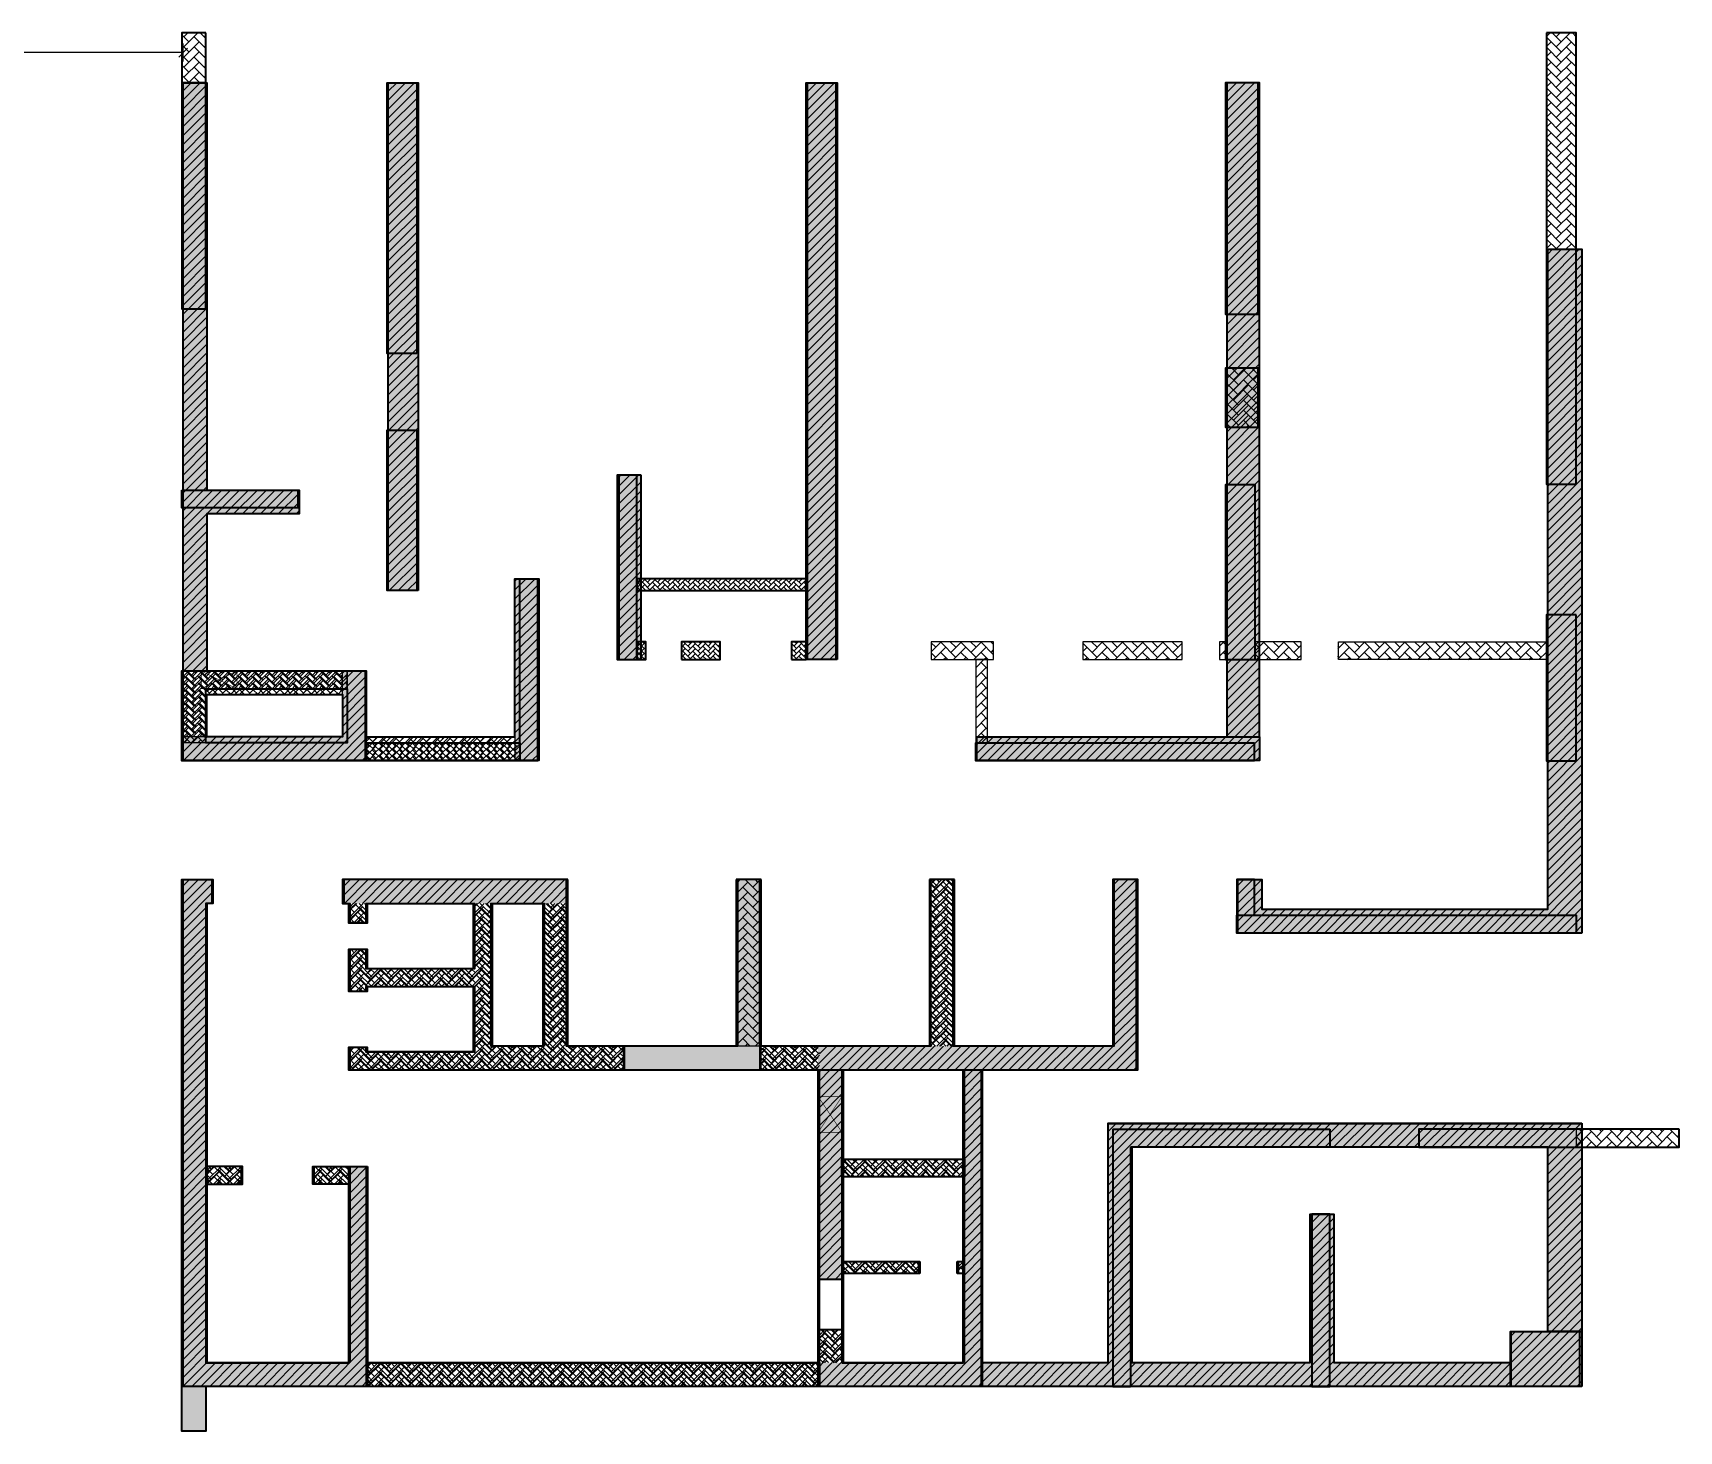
# Model space of a CAD drawing. Header units: millimetres. Extents: x 8 to 196387, y 9 to 58792.
# Drawn here: x 168701 to 196387, y 8337 to 31852 of the extents above; entities that cross this region are included whole.
import ezdxf

# ---------------------------------------------------------------- set-up
doc = ezdxf.new("R2010")
doc.units = ezdxf.units.MM
doc.layers.add('changes', color=7, linetype='Continuous')
doc.layers.add('S-CUTOUT', color=1, linetype='Continuous')
for name, color, linetype, lineweight in [('S-BEAM', 7, 'Continuous', 18), ('S-COL HATCH', 9, 'Continuous', 0), ('S-COLS', 5, 'Continuous', 35)]:
    doc.layers.add(name, color=color, linetype=linetype, lineweight=lineweight)
doc.styles.add('SOBHA', font='swisscl.ttf')
doc.dimstyles.new('S-100', dxfattribs={"dimscale": 100, "dimtxt": 2.5, "dimasz": 1.5, "dimexe": 1.5, "dimexo": 1.5, "dimgap": 0.1, "dimtad": 0, "dimdec": 0, "dimrnd": 0.0005, "dimzin": 0, "dimdsep": 46, "dimtxsty": 'SOBHA', "dimblk": 'OBLIQUE', "dimcen": 0.09, "dimclrd": 8, "dimclre": 8, "dimclrt": 6, "dimadec": 0, "dimazin": 0, "dimtfac": 1, "dimtdec": 0, "dimtofl": 0, "dimtmove": 0, "dimatfit": 3, "dimfxl": 1.5, "dimfxlon": 1, "dimtolj": 1, "dimtzin": 0, "dimlwd": -1, "dimlwe": -1, "dimarcsym": 0})
pattern_1 = [(45, (-31699446.87, 20890861.25), (-75.1300955, 75.1300955), [])]
pattern_2 = [(45, (-31794446.86, 20734809.75), (0, 169.7056275), [360, -120]), (135, (-31794362, 20734894.6), (1e-14, 169.7056275), [360, -120])]
pattern_3 = [(45, (-31802317.5, 20729084.55), (0, 169.7056275), [360, -120]), (135, (-31802232.65, 20729169.4), (1e-14, 169.7056275), [360, -120])]
pattern_4 = [(45, (-31802317.5, 20729084.55), (0, 113.13708499), [240, -80]), (135, (-31802260.93, 20729141.12), (9e-15, 113.13708499), [240, -80])]
pattern_5 = [(45, (-31652943.36, 20743897.65), (0, 169.7056275), [360, -120]), (135, (-31652858.51, 20743982.5), (1e-14, 169.7056275), [360, -120])]

# ---------------------------------------------------------------- blocks, each defined once
blk = doc.blocks.new('A$Cd226b1b4')
at = {"layer": 'S-COL HATCH', "transparency": 33554687}
h = blk.add_hatch(dxfattribs=at)
h.set_pattern_fill('ANSI31', color=256, scale=850)
h.set_pattern_definition(pattern_1)
h.paths.add_polyline_path([(29725, 12035), (30125, 12035), (30125, 14675), (31675, 14675), (31675, 15075), (30125, 15075), (30125, 21925), (29725, 21925)])
h = blk.add_hatch(dxfattribs=at)
h.set_pattern_fill('ANSI31', color=256, scale=850)
h.set_pattern_definition(pattern_1)
h.paths.add_polyline_path([(33675, 13385), (33175, 13385), (33175, 21925), (33675, 21925)])
h = blk.add_hatch(dxfattribs=at)
h.set_pattern_fill('ANSI31', color=256, scale=850)
h.set_pattern_definition(pattern_1)
h.paths.add_polyline_path([(40725, 12225), (40225, 12225), (40225, 21925), (40725, 21925)])
h = blk.add_hatch(dxfattribs=at)
h.set_pattern_fill('ANSI31', color=256, scale=850)
h.set_pattern_definition(pattern_1)
h.paths.add_polyline_path([(43075, 10925), (43075, 10525), (47825, 10525), (47825, 10925)])
h.paths.add_polyline_path([(47825, 21925), (47275, 21925), (47275, 10925), (47825, 10925)])
h = blk.add_hatch(dxfattribs=at)
h.set_pattern_fill('ANSI31', color=256, scale=850)
h.set_pattern_definition(pattern_1)
h.paths.add_polyline_path([(53250, 7625), (53250, 19125), (52675, 19125), (52675, 8025), (47865, 8025), (47865, 8525), (47465, 8525), (47465, 7625)])
h = blk.add_hatch(dxfattribs=at)
h.set_pattern_fill('ANSI31', color=256, scale=850)
h.set_pattern_definition(pattern_1)
h.paths.add_polyline_path([(37425, 15325), (37025, 15325), (37025, 12225), (37425, 12225)])
h = blk.add_hatch(dxfattribs=at)
h.set_pattern_fill('ANSI31', color=256, scale=850)
h.set_pattern_definition(pattern_1)
h.paths.add_polyline_path([(35305, 10925), (35305, 10525), (35705, 10525), (35705, 13585), (35305, 13585)])
h = blk.add_hatch(dxfattribs=at)
h.set_pattern_fill('ANSI31', color=256, scale=850)
h.set_pattern_definition(pattern_1)
h.paths.add_polyline_path([(32805, 10525), (32805, 10925), (32805, 12035), (32405, 12035), (32405, 11635), (32405, 10925), (30125, 10925), (29725, 10925), (29725, 10525)])
h = blk.add_hatch(dxfattribs=at)
h.set_pattern_fill('ANSI31', color=256, scale=850)
h.set_pattern_definition([(45, (-31782264.16, 20890558.58), (-75.1300955, 75.1300955), [])])
h.paths.add_polyline_path([(30125, 11734), (32405, 11734), (32405, 11634), (30125, 11634)])
h = blk.add_hatch(dxfattribs=at)
h.set_pattern_fill('ANSI31', color=256, scale=850)
h.set_pattern_definition([(45, (-31779584.16, 20889749.29), (-75.1300955, 75.1300955), [])])
h.paths.add_polyline_path([(32805, 10925), (35305, 10925), (35305, 10824), (32805, 10824)])
h = blk.add_hatch(dxfattribs=at)
h.set_pattern_fill('ANSI31', color=256, scale=850)
h.set_pattern_definition(pattern_1)
h.paths.add_polyline_path([(32525, 3700), (32825, 3700), (32825, 400), (32825, 0), (30125, 0), (29725, 0), (29725, 400), (29725, 400), (29725, 8525), (30225, 8525), (30225, 8125), (30125, 8125), (30125, 400), (30125, 400), (32525, 400), (32525, 400)])
h = blk.add_hatch(dxfattribs=at)
h.set_pattern_fill('ANSI31', color=256, scale=850)
h.set_pattern_definition(pattern_1)
h.paths.add_polyline_path([(36195, 8525), (32425, 8525), (32425, 8125), (36195, 8125)])
at = {"layer": 'S-COL HATCH'}
h = blk.add_hatch(dxfattribs=at)
h.set_pattern_fill('AR-HBONE', color=256, scale=30)
h.set_pattern_definition(pattern_2)
h.paths.add_polyline_path([(39445, 8525), (39045, 8525), (39045, 5725), (39445, 5725)])
at = {"layer": 'S-COL HATCH', "transparency": 33554687}
h = blk.add_hatch(dxfattribs=at)
h.set_pattern_fill('ANSI31', color=256, scale=850)
h.set_pattern_definition(pattern_1)
h.paths.add_polyline_path([(40425, 5325), (40425, 5725), (45379, 5725), (45379, 8525), (45779, 8525), (45779, 5325)])
at = {"layer": 'S-COL HATCH'}
h = blk.add_hatch(dxfattribs=at)
h.set_pattern_fill('AR-HBONE', color=256, scale=30)
h.set_pattern_definition(pattern_2)
h.paths.add_polyline_path([(42695, 5725), (42295, 5725), (42295, 8525), (42695, 8525)])
h = blk.add_hatch(dxfattribs=at)
h.set_pattern_fill('AR-HBONE', color=256, scale=30)
h.set_pattern_definition(pattern_2)
h.paths.add_polyline_path([(34925, 8125), (34625, 8125), (34625, 7025), (32825, 7025), (32825, 7350), (32525, 7350), (32525, 6648), (32825, 6648), (32825, 6725), (34625, 6725), (34625, 5625), (32825, 5625), (32825, 5703), (32525, 5703), (32525, 5325), (37145, 5325), (37145, 5725), (34925, 5725)])
h = blk.add_hatch(dxfattribs=at)
h.set_pattern_fill('AR-HBONE', color=256, scale=30)
h.set_pattern_definition(pattern_2)
h.paths.add_polyline_path([(32825, 8125), (32525, 8125), (32525, 7800), (32825, 7800)])
h = blk.add_hatch(dxfattribs=at)
h.set_pattern_fill('AR-HBONE', color=256, scale=30)
h.set_pattern_definition(pattern_2)
h.paths.add_polyline_path([(36195, 5725), (35795, 5725), (35795, 8125), (36195, 8125)])
at = {"layer": 'S-COL HATCH', "transparency": 33554687}
h = blk.add_hatch(dxfattribs=at)
h.set_pattern_fill('ANSI31', color=256, scale=850)
h.set_pattern_definition(pattern_1)
edge = h.paths.add_edge_path()
edge.add_line((37145, 5725), (37145, 5325))
at = {"layer": 'S-COL HATCH'}
h = blk.add_hatch(dxfattribs=at)
h.set_pattern_fill('AR-HBONE', color=256, scale=30)
h.set_pattern_definition(pattern_2)
h.paths.add_polyline_path([(39445, 5725), (40425, 5725), (40425, 5325), (39445, 5325)])
at = {"layer": 'S-COL HATCH', "transparency": 33554687}
h = blk.add_hatch(dxfattribs=at)
h.set_pattern_fill('ANSI31', color=256, scale=850)
h.set_pattern_definition(pattern_1)
h.paths.add_polyline_path([(40425, 5325), (40825, 5325), (40825, 5325), (40825, 3825), (40825, 3825), (40825, 3525), (40825, 1800), (40425, 1800)])
h = blk.add_hatch(dxfattribs=at)
h.set_pattern_fill('ANSI31', color=256, scale=850)
h.set_pattern_definition(pattern_1)
h.paths.add_polyline_path([(42865, 5325), (43165, 5325), (43165, 0), (42865, 0), (40425, 0), (40425, 400), (42865, 400), (42865, 2100), (42865, 2100), (42865, 2100)])
h = blk.add_hatch(dxfattribs=at)
h.set_pattern_fill('ANSI31', color=256, scale=850)
h.set_pattern_definition(pattern_1)
h.paths.add_polyline_path([(52675, 4025), (52675, 925), (53250, 925), (53250, 4425), (45279, 4425), (45279, 400), (43165, 400), (43165, 0), (52050, 0), (52050, 400), (49079, 400), (49079, 2898), (48679, 2898), (48679, 400), (45679, 400), (45679, 4025)])
at = {"layer": 'S-COL HATCH'}
h = blk.add_hatch(dxfattribs=at)
h.set_pattern_fill('AR-HBONE', color=256, scale=30)
h.set_pattern_definition([(45, (-31794446.86, 20682880.75), (0, 169.7056275), [360, -120]), (135, (-31794362, 20682965.6), (1e-14, 169.7056275), [360, -120])])
h.paths.add_polyline_path([(32525, 3400), (32525, 3700), (31925, 3700), (31925, 3400)])
h.paths.add_polyline_path([(30725, 3400), (30725, 3700), (30125, 3700), (30125, 3400)])
h = blk.add_hatch(dxfattribs=at)
h.set_pattern_fill('AR-HBONE', color=256, scale=30)
h.set_pattern_definition(pattern_2)
h.paths.add_polyline_path([(40825, 3525), (42865, 3525), (42865, 3825), (40825, 3825)])
h = blk.add_hatch(dxfattribs=at)
h.set_pattern_fill('AR-HBONE', color=256, scale=30)
h.set_pattern_definition(pattern_2)
h.paths.add_polyline_path([(42115, 2100), (42115, 1900), (40825, 1900), (40825, 2100)])
h = blk.add_hatch(dxfattribs=at)
h.set_pattern_fill('AR-HBONE', color=256, scale=30)
h.set_pattern_definition(pattern_2)
h.paths.add_polyline_path([(42765, 2100), (42865, 2100), (42865, 1900), (42765, 1900)])
h = blk.add_hatch(dxfattribs=at)
h.set_pattern_fill('AR-HBONE', color=256, scale=30)
h.set_pattern_definition(pattern_2)
h.paths.add_polyline_path([(40425, 950), (40825, 950), (40825, 400), (40425, 400)])
at = {"layer": 'S-COL HATCH', "transparency": 33554687}
h = blk.add_hatch(dxfattribs=at)
h.set_pattern_fill('ANSI31', color=256, scale=850)
h.set_pattern_definition(pattern_1)
h.paths.add_polyline_path([(53250, 925), (53250, 0), (52050, 0), (52050, 925)])
at = {"layer": 'S-COL HATCH'}
h = blk.add_hatch(dxfattribs=at)
h.set_pattern_fill('AR-HBONE', color=256, scale=30)
h.set_pattern_definition(pattern_2)
h.paths.add_polyline_path([(40425, 400), (32825, 400), (32825, 0), (40425, 0)])
at = {"layer": 'changes'}
for p, q in [((30125, 12035), (29725, 12035)), ((32405, 11635), (32405, 12035)), ((30125, 10925), (29725, 10925)), ((32805, 10925), (32805, 10525)), ((35305, 10925), (35305, 10525))]:
    blk.add_line(p, q, dxfattribs=at)
at = {"layer": 'S-COL HATCH', "transparency": 33554687, "elevation": 0}
for points in [[(37145, 5725), (37145, 5325)], [(39445, 5325), (39445, 5725), (39045, 5725)]]:
    blk.add_lwpolyline(points, dxfattribs=at)
at = {"layer": 'S-COLS'}
for p, q in [((32525, 3700), (32525, 400)), ((32825, 3700), (32825, 400)), ((40825, 1800), (40425, 1800)), ((40825, 950), (40425, 950)), ((32825, 400), (32825, 0))]:
    blk.add_line(p, q, dxfattribs=at)
at = {"layer": 'S-COLS', "elevation": 0}
for points in [[(29725, 10525), (29725, 21925), (30125, 21925), (30125, 15075), (31675, 15075), (31675, 14675), (30125, 14675), (30125, 12035), (32805, 12035), (32805, 10925), (35305, 10925), (35305, 13585), (35705, 13585), (35705, 10525), (29725, 10525)], [(47825, 10925), (47825, 21925), (47275, 21925), (47275, 10925), (47825, 10925)], [(29725, 400), (29725, 8525), (30225, 8525), (30225, 8125), (30125, 8125), (30125, 400), (32525, 400)], [(36195, 8525), (32425, 8525), (32425, 8125), (32525, 8125), (32525, 7800), (32825, 7800), (32825, 8125), (33725, 8125), (34625, 8125), (34625, 7025), (32825, 7025), (32825, 7350), (32525, 7350), (32525, 6648), (32825, 6648), (32825, 6725), (34625, 6725), (34625, 5625), (33725, 5625), (32825, 5625), (32825, 5703), (32525, 5703), (32525, 5325), (34625, 5325), (34625, 5325), (45779, 5325), (45779, 8525), (45379, 8525), (45379, 5725), (42695, 5725), (42695, 8525)], [(39045, 8525), (39045, 5725), (36195, 5725), (36195, 8525)], [(39445, 8525), (39045, 8525)], [(42295, 8525), (42295, 5725), (39445, 5725), (39445, 8525)], [(42695, 8525), (42295, 8525)], [(40825, 0), (40425, 0), (40425, 5325)], [(40825, 5325), (40825, 400)], [(43165, 5325), (43165, 0), (42865, 0)], [(42865, 400), (42865, 5325)], [(43165, 400), (45279, 400), (45279, 4425), (53250, 4425)], [(53250, 4425), (53250, 925), (52675, 925), (52675, 4025), (45679, 4025), (45679, 400), (48679, 400), (48679, 2898), (49079, 2898), (49079, 400), (52050, 400), (52050, 0), (43165, 0)], [(30125, 3400), (30725, 3400), (30725, 3700), (30125, 3700)], [(32525, 3400), (31925, 3400), (31925, 3700), (32825, 3700)], [(40825, 2100), (42115, 2100)], [(42115, 2100), (42115, 1900)], [(42765, 1900), (42765, 2100)], [(42765, 2100), (42865, 2100)], [(42115, 1900), (40825, 1900)], [(42865, 1900), (42765, 1900)], [(30125, 0), (30125, 0), (29725, 0), (29725, 400)], [(32825, 400), (40425, 400), (40425, 0), (30125, 0)], [(40825, 400), (42865, 400)], [(42865, 0), (40825, 0)]]:
    blk.add_lwpolyline(points, dxfattribs=at)
for points in [[(33675, 13385), (33175, 13385), (33175, 21925), (33675, 21925)], [(40725, 12225), (40225, 12225), (40225, 21925), (40725, 21925)], [(53250, 7625), (47465, 7625), (47465, 8525), (47865, 8525), (47865, 8025), (52675, 8025), (52675, 19125), (53250, 19125)], [(37425, 15325), (37025, 15325), (37025, 12225), (37425, 12225)], [(30125, 11635), (32405, 11635), (32405, 10925), (30125, 10925)], [(43075, 10925), (47825, 10925), (47825, 10525), (43075, 10525)], [(35795, 5725), (34925, 5725), (34925, 8125), (35795, 8125)], [(40825, 3825), (42865, 3825), (42865, 3525), (40825, 3525)], [(53250, 0), (52050, 0), (52050, 925), (53250, 925)]]:
    blk.add_lwpolyline(points, close=True, dxfattribs=at)
blk = doc.blocks.new('A$Cbe320e20')
at = {"layer": 'S-COL HATCH'}
h = blk.add_hatch(dxfattribs=at)
h.set_pattern_fill('AR-HBONE', color=256, scale=30)
h.set_pattern_definition(pattern_3)
h.paths.add_polyline_path([(21854, 17040), (22254, 17040), (22254, 16206), (22254, 16206), (21854, 16206)])
h = blk.add_hatch(dxfattribs=at)
h.set_pattern_fill('AR-HBONE', color=256, scale=30)
h.set_pattern_definition(pattern_3)
h.paths.add_polyline_path([(45304, 17040), (44804, 17040), (44804, 13401), (45304, 13401)])
at = {"layer": 'S-COL HATCH', "transparency": 33554687}
h = blk.add_hatch(color=256, dxfattribs=at)
h.dxf.hatch_style = 1
h.paths.add_polyline_path([(22254, 16206), (21854, 16206), (21854, 12400), (22254, 12400)])
h = blk.add_hatch(color=256, dxfattribs=at)
h.dxf.hatch_style = 1
h.paths.add_polyline_path([(25804, 16200), (25304, 16200), (25304, 11650), (25804, 11650)])
h = blk.add_hatch(color=256, dxfattribs=at)
h.dxf.hatch_style = 1
h.paths.add_polyline_path([(32854, 16200), (32354, 16200), (32354, 6500), (32854, 6500)])
h = blk.add_hatch(color=256, dxfattribs=at)
h.dxf.hatch_style = 1
h.paths.add_polyline_path([(39404, 12310), (39954, 12310), (39954, 16200), (39404, 16200)])
h = blk.add_hatch(color=256, dxfattribs=at)
h.dxf.hatch_style = 1
h.paths.add_polyline_path([(44804, 13401), (45304, 13401), (45304, 9451), (44804, 9451)])
at = {"layer": 'S-COL HATCH'}
h = blk.add_hatch(dxfattribs=at)
h.set_pattern_fill('AR-HBONE', color=256, scale=30)
h.set_pattern_definition(pattern_3)
h.paths.add_polyline_path([(39404, 10410), (39954, 10410), (39954, 11400), (39404, 11400)])
at = {"layer": 'S-COL HATCH', "transparency": 33554687}
h = blk.add_hatch(color=256, dxfattribs=at)
h.dxf.hatch_style = 1
h.paths.add_polyline_path([(25304, 7660), (25804, 7660), (25804, 10360), (25304, 10360)])
h = blk.add_hatch(color=256, dxfattribs=at)
h.dxf.hatch_style = 1
h.paths.add_polyline_path([(29204, 9600), (29204, 6500), (29504, 6500), (29504, 9600)])
h = blk.add_hatch(color=256, dxfattribs=at)
h.dxf.hatch_style = 1
h.paths.add_polyline_path([(39404, 9200), (39404, 9200), (39404, 9300), (39404, 9440), (39904, 9440), (39904, 6500), (39404, 6500)])
h = blk.add_hatch(color=256, dxfattribs=at)
h.dxf.hatch_style = 1
h.paths.add_polyline_path([(21854, 9350), (23804, 9350), (23804, 9050), (21854, 9050)])
h = blk.add_hatch(color=256, dxfattribs=at)
h.dxf.hatch_style = 1
h.paths.add_polyline_path([(27534, 7860), (27834, 7860), (27834, 4800), (27534, 4800), (27534, 5100)])
at = {"layer": 'S-COL HATCH'}
h = blk.add_hatch(dxfattribs=at)
h.set_pattern_fill('AR-HBONE', color=256, scale=15)
h.set_pattern_definition([(45, (-31365336.03, 20949949.553), (0, 84.85281374), [180, -60]), (135, (-31365293.6, 20949991.98), (7e-15, 84.85281374), [180, -60])])
h.paths.add_polyline_path([(29504, 7860), (29504, 7660), (32354, 7660), (32354, 7860)])
at = {"layer": 'S-COL HATCH', "transparency": 33554687}
h = blk.add_hatch(color=256, dxfattribs=at)
h.dxf.hatch_style = 1
h.paths.add_polyline_path([(45304, 7251), (44804, 7251), (44804, 4800), (45304, 4800)])
at = {"layer": 'S-COL HATCH'}
h = blk.add_hatch(dxfattribs=at)
h.set_pattern_fill('AR-HBONE', color=256, scale=15)
h.set_pattern_definition([(45, (-31364586.025, 20948789.55), (0, 84.85281374), [180, -60]), (135, (-31364543.6, 20948831.98), (7e-15, 84.85281374), [180, -60])])
h.paths.add_polyline_path([(29654, 6500), (29654, 6800), (29504, 6800), (29504, 6500)])
h = blk.add_hatch(dxfattribs=at)
h.set_pattern_fill('AR-HBONE', color=256, scale=15)
h.set_pattern_definition([(45, (-31365336.03, 20948789.553), (0, 84.85281374), [180, -60]), (135, (-31365293.6, 20948831.98), (7e-15, 84.85281374), [180, -60])])
h.paths.add_polyline_path([(30904, 6500), (30904, 6800), (30254, 6800), (30254, 6500)])
h = blk.add_hatch(dxfattribs=at)
h.set_pattern_fill('AR-HBONE', color=256, scale=15)
h.set_pattern_definition([(45, (-31367286.02, 20948789.55), (0, 84.85281374), [180, -60]), (135, (-31367243.596, 20948831.98), (7e-15, 84.85281374), [180, -60])])
h.paths.add_polyline_path([(32354, 6500), (32354, 6800), (32104, 6800), (32104, 6500)])
h = blk.add_hatch(dxfattribs=at)
h.set_pattern_fill('AR-HBONE', color=256, scale=30)
h.set_pattern_definition(pattern_3)
h.paths.add_polyline_path([(34454, 6800), (34454, 6500), (35504, 6500), (35504, 6800)])
h = blk.add_hatch(dxfattribs=at)
h.set_pattern_fill('AR-HBONE', color=256, scale=30)
h.set_pattern_definition(pattern_3)
h.paths.add_polyline_path([(37004, 6800), (38674, 6800), (38674, 6500), (37004, 6500)])
h = blk.add_hatch(dxfattribs=at)
h.set_pattern_fill('AR-HBONE', color=256, scale=30)
h.set_pattern_definition(pattern_3)
h.paths.add_polyline_path([(39304, 6800), (39404, 6800), (39404, 6500), (39304, 6500)])
h = blk.add_hatch(dxfattribs=at)
h.set_pattern_fill('AR-HBONE', color=256, scale=30)
h.set_pattern_definition(pattern_3)
h.paths.add_polyline_path([(39904, 6799), (40675, 6799), (40675, 6499), (40124, 6499), (40124, 6500), (39904, 6500)])
h = blk.add_hatch(dxfattribs=at)
h.set_pattern_fill('AR-HBONE', color=256, scale=30)
h.set_pattern_definition(pattern_3)
h.paths.add_polyline_path([(41295, 6799), (44803, 6799), (44803, 6501), (41295, 6501)])
h = blk.add_hatch(dxfattribs=at)
h.set_pattern_fill('AR-HBONE', color=256, scale=30)
h.set_pattern_definition(pattern_3)
h.paths.add_polyline_path([(35204, 6500), (35404, 6500), (35404, 5100), (35204, 5100)])
h = blk.add_hatch(dxfattribs=at)
h.set_pattern_fill('AR-HBONE', color=256, scale=20)
h.set_pattern_definition(pattern_4)
h.paths.add_polyline_path([(22254, 6010), (22254, 5100), (22254, 5100), (22254, 5100), (21854, 5100), (21854, 6310), (24634, 6310), (24634, 6010), (24634, 6010)])
at = {"layer": 'S-COL HATCH', "transparency": 33554687}
h = blk.add_hatch(color=256, dxfattribs=at)
h.dxf.hatch_style = 1
h.paths.add_polyline_path([(24934, 6310), (24634, 6310), (24634, 5100), (21854, 5100), (21854, 4800), (24934, 4800)])
at = {"layer": 'S-COL HATCH'}
h = blk.add_hatch(dxfattribs=at)
h.set_pattern_fill('AR-HBONE', color=256, scale=20)
h.set_pattern_definition(pattern_4)
h.paths.add_polyline_path([(24934, 5100), (24934, 4800), (27534, 4800), (27534, 5100)])
at = {"layer": 'S-COL HATCH', "transparency": 33554687}
h = blk.add_hatch(color=256, dxfattribs=at)
h.dxf.hatch_style = 1
h.paths.add_polyline_path([(35204, 5100), (35404, 5100), (39594, 5100), (39594, 4800), (35204, 4800)])
h.paths.add_polyline_path([(39594, 5100), (39894, 5100), (39894, 4800), (39594, 4800)])
h = blk.add_hatch(color=256, dxfattribs=at)
h.dxf.hatch_style = 1
h.paths.add_polyline_path([(24654, -2025), (24954, -2025), (24954, -5325), (24954, -5725), (22254, -5725), (22254, -6475), (21854, -6475), (21854, -5325), (21854, -5325), (21854, 2800), (22354, 2800), (22354, 2400), (22254, 2400), (22254, -5325), (22254, -5325), (24654, -5325), (24654, -5325)])
h = blk.add_hatch(color=256, dxfattribs=at)
h.dxf.hatch_style = 1
h.paths.add_polyline_path([(28324, 2800), (24554, 2800), (24554, 2400), (28324, 2400)])
h = blk.add_hatch(color=256, dxfattribs=at)
h.dxf.hatch_style = 1
h.paths.add_polyline_path([(31574, 2800), (31174, 2800), (31174, 0), (31574, 0)])
h = blk.add_hatch(color=256, dxfattribs=at)
h.dxf.hatch_style = 1
h.paths.add_polyline_path([(32554, -400), (32554, 0), (37509, 0), (37509, 2800), (37909, 2800), (37909, -400)])
at = {"layer": 'S-COL HATCH'}
h = blk.add_hatch(dxfattribs=at)
h.set_pattern_fill('AR-HBONE', color=256, scale=30)
h.set_pattern_definition(pattern_3)
h.paths.add_polyline_path([(34824, 0), (34424, 0), (34424, 2800), (34824, 2800)])
at = {"layer": 'S-COL HATCH', "transparency": 33554687}
h = blk.add_hatch(color=256, dxfattribs=at)
h.dxf.hatch_style = 1
h.paths.add_polyline_path([(39894, 2800), (39594, 2800), (39594, 2200), (39894, 2200)])
at = {"layer": 'S-COL HATCH'}
h = blk.add_hatch(dxfattribs=at)
h.set_pattern_fill('AR-HBONE', color=256, scale=30)
h.set_pattern_definition(pattern_3)
h.paths.add_polyline_path([(27054, 2400), (26754, 2400), (26754, 1300), (24954, 1300), (24954, 1625), (24654, 1625), (24654, 922), (24954, 922), (24954, 1000), (26754, 1000), (26754, -100), (24954, -100), (24954, -23), (24654, -23), (24654, -400), (29274, -400), (29274, 0), (27054, 0)])
h = blk.add_hatch(dxfattribs=at)
h.set_pattern_fill('AR-HBONE', color=256, scale=30)
h.set_pattern_definition(pattern_3)
h.paths.add_polyline_path([(24954, 2400), (24654, 2400), (24654, 2075), (24954, 2075)])
h = blk.add_hatch(dxfattribs=at)
h.set_pattern_fill('AR-HBONE', color=256, scale=30)
h.set_pattern_definition(pattern_3)
h.paths.add_polyline_path([(28324, 0), (27924, 0), (27924, 2400), (28324, 2400)])
at = {"layer": 'S-COL HATCH', "transparency": 33554687}
h = blk.add_hatch(color=256, dxfattribs=at)
h.dxf.hatch_style = 1
h.paths.add_polyline_path([(39594, 2200), (39594, 1900), (45304, 1900), (45304, 2200)])
h = blk.add_hatch(color=256, dxfattribs=at)
h.dxf.hatch_style = 1
h.paths.add_polyline_path([(31574, 0), (29274, 0), (29274, -400), (31574, -400)])
at = {"layer": 'S-COL HATCH'}
h = blk.add_hatch(dxfattribs=at)
h.set_pattern_fill('AR-HBONE', color=256, scale=30)
h.set_pattern_definition(pattern_3)
h.paths.add_polyline_path([(31574, 0), (32554, 0), (32554, -400), (31574, -400)])
at = {"layer": 'S-COL HATCH', "transparency": 33554687}
h = blk.add_hatch(color=256, dxfattribs=at)
h.dxf.hatch_style = 1
h.paths.add_polyline_path([(32554, -400), (32954, -400), (32954, -400), (32954, -1900), (32954, -1900), (32954, -2200), (32954, -3925), (32554, -3925)])
h = blk.add_hatch(color=256, dxfattribs=at)
h.dxf.hatch_style = 1
h.paths.add_polyline_path([(34994, -400), (35294, -400), (35294, -5725), (34994, -5725), (32554, -5725), (32554, -5325), (34994, -5325), (34994, -3625), (34994, -3625), (34994, -3625)])
h = blk.add_hatch(color=256, dxfattribs=at)
h.dxf.hatch_style = 1
h.paths.add_polyline_path([(37509, -1400), (41159, -1400), (41159, -1700), (37809, -1700), (37809, -5725), (37509, -5725)])
h = blk.add_hatch(color=256, dxfattribs=at)
h.dxf.hatch_style = 1
h.paths.add_polyline_path([(42659, -1400), (45304, -1400), (45304, -1700), (42659, -1700)])
at = {"layer": 'S-COL HATCH'}
h = blk.add_hatch(dxfattribs=at)
h.set_pattern_fill('AR-HBONE', color=256, scale=30)
h.set_pattern_definition(pattern_3)
h.paths.add_polyline_path([(47034, -1700), (47034, -1400), (45304, -1400), (45304, -1700)])
h = blk.add_hatch(dxfattribs=at)
h.set_pattern_fill('AR-HBONE', color=256, scale=30)
h.set_pattern_definition(pattern_3)
h.paths.add_polyline_path([(32954, -1900), (32954, -2200), (34994, -2200), (34994, -1900)])
h = blk.add_hatch(dxfattribs=at)
h.set_pattern_fill('AR-HBONE', color=256, scale=30)
h.set_pattern_definition([(45, (-31802317.5, 20677155.55), (0, 169.7056275), [360, -120]), (135, (-31802232.65, 20677240.4), (1e-14, 169.7056275), [360, -120])])
h.paths.add_polyline_path([(24654, -2325), (24654, -2025), (24054, -2025), (24054, -2325)])
h.paths.add_polyline_path([(22854, -2325), (22854, -2025), (22254, -2025), (22254, -2325)])
at = {"layer": 'S-COL HATCH', "transparency": 33554687}
h = blk.add_hatch(color=256, dxfattribs=at)
h.dxf.hatch_style = 1
h.paths.add_polyline_path([(40859, -2827), (41159, -2827), (41159, -5725), (40859, -5725)])
at = {"layer": 'S-COL HATCH'}
h = blk.add_hatch(dxfattribs=at)
h.set_pattern_fill('AR-HBONE', color=256, scale=30)
h.set_pattern_definition(pattern_3)
h.paths.add_polyline_path([(34244, -3625), (34244, -3825), (32954, -3825), (32954, -3625)])
h = blk.add_hatch(dxfattribs=at)
h.set_pattern_fill('AR-HBONE', color=256, scale=30)
h.set_pattern_definition(pattern_3)
h.paths.add_polyline_path([(34894, -3625), (34994, -3625), (34994, -3825), (34894, -3825)])
h = blk.add_hatch(dxfattribs=at)
h.set_pattern_fill('AR-HBONE', color=256, scale=30)
h.set_pattern_definition(pattern_3)
h.paths.add_polyline_path([(32554, -4775), (32954, -4775), (32954, -5325), (32554, -5325)])
at = {"layer": 'S-COL HATCH', "transparency": 33554687}
h = blk.add_hatch(color=256, dxfattribs=at)
h.dxf.hatch_style = 1
h.paths.add_polyline_path([(44209, -5725), (45359, -5725), (45359, -4800), (44209, -4800)])
at = {"layer": 'S-COL HATCH'}
h = blk.add_hatch(dxfattribs=at)
h.set_pattern_fill('AR-HBONE', color=256, scale=30)
h.set_pattern_definition(pattern_3)
h.paths.add_polyline_path([(32554, -5325), (24954, -5325), (24954, -5725), (32554, -5725)])
at = {"layer": 'changes'}
for p, q in [((22254, 16206), (21854, 16206)), ((21854, 5100), (21854, 4800))]:
    blk.add_line(p, q, dxfattribs=at)
for points in [[(24934, 6310), (24634, 6310), (24634, 5100), (21854, 5100), (21854, 4800), (24934, 4800)], [(31574, 0), (29274, 0), (29274, -400), (31574, -400)]]:
    blk.add_lwpolyline(points, close=True, dxfattribs=at)
at = {"layer": 'S-BEAM', "color": 5, "elevation": 0}
for points in [[(35504, 6800), (34454, 6800), (34454, 6500), (35504, 6500)], [(40675, 6800), (39904, 6800), (39904, 6499), (40675, 6499)], [(35404, 6500), (35204, 6500), (35204, 5100), (35404, 5100)]]:
    blk.add_lwpolyline(points, close=True, dxfattribs=at)
at = {"layer": 'S-BEAM', "color": 5}
for points in [[(38674, 6800), (37004, 6800), (37004, 6500), (38674, 6500)], [(39404, 6800), (39304, 6800), (39304, 6500), (39404, 6500)], [(41305, 6801), (44803, 6801), (44803, 6501), (41305, 6501)]]:
    blk.add_lwpolyline(points, close=True, dxfattribs=at)
at = {"layer": 'S-COL HATCH'}
blk.add_line((24634, 6010), (24634, 6310), dxfattribs=at)
at = {"layer": 'S-COL HATCH', "transparency": 33554687}
blk.add_line((45304, -1400), (45304, -1700), dxfattribs=at)
at = {"layer": 'S-COLS'}
for p, q in [((44804, 17040), (44804, 17040)), ((44804, 13401), (45304, 13401)), ((27534, 5100), (27534, 4800)), ((39894, 4800), (39894, 5100)), ((37509, -1400), (37509, -5725)), ((37509, -1400), (41159, -1400)), ((41159, -1400), (41159, -1700)), ((41159, -1700), (37809, -1700)), ((37809, -1700), (37809, -5725)), ((24654, -2025), (24654, -5325)), ((24954, -2025), (24954, -5325)), ((32954, -3925), (32554, -3925)), ((32954, -4775), (32554, -4775)), ((24954, -5325), (24954, -5725)), ((37509, -5725), (37809, -5725))]:
    blk.add_line(p, q, dxfattribs=at)
for points in [[(22254, 17040), (21854, 17040), (21854, 12400), (22254, 12400)], [(44804, 17040), (44804, 9451), (45304, 9451), (45304, 17040)], [(25804, 11650), (25304, 11650), (25304, 16200), (25804, 16200)], [(39954, 16200), (39404, 16200), (39404, 12310), (39954, 12310)], [(39954, 11400), (39404, 11400), (39404, 10410), (39954, 10410)], [(25804, 10360), (25804, 7660), (25304, 7660), (25304, 10360)], [(21854, 9350), (23804, 9350), (23804, 9050), (21854, 9050)], [(27834, 7860), (27834, 4800), (21854, 4800), (21854, 6310), (24934, 6310), (24934, 5100), (27534, 5100), (27534, 7860), (27834, 7860)], [(45304, 7251), (44804, 7251), (44804, 4800), (45304, 4800)], [(22254, 6010), (24634, 6010), (24634, 5100), (22254, 5100)], [(27924, 0), (27054, 0), (27054, 2400), (27924, 2400)], [(45304, 1900), (39594, 1900), (39594, 2200), (45304, 2200)], [(32954, -1900), (34994, -1900), (34994, -2200), (32954, -2200)], [(45359, -5725), (44209, -5725), (44209, -4800), (45359, -4800)]]:
    blk.add_lwpolyline(points, close=True, dxfattribs=at)
at = {"layer": 'S-COLS', "elevation": 0}
for points in [[(32854, 6500), (32354, 6500), (32354, 16200), (32854, 16200)], [(29504, 9600), (29204, 9600), (29204, 6500), (29504, 6500)], [(29504, 7660), (32354, 7660), (32354, 7860), (29504, 7860)], [(29504, 6500), (29654, 6500), (29654, 6800), (29504, 6800)], [(30254, 6500), (30904, 6500), (30904, 6800), (30254, 6800)], [(32104, 6500), (32354, 6500), (32354, 6800), (32104, 6800)], [(47034, -1400), (42659, -1400), (42659, -1700), (47034, -1700)], [(41159, -2827), (40859, -2827), (40859, -5725), (41159, -5725)]]:
    blk.add_lwpolyline(points, close=True, dxfattribs=at)
at = {"layer": 'S-COLS'}
for points in [[(39904, 6500), (39904, 9440), (39404, 9440), (39404, 6500), (39954, 6500)], [(21854, -5325), (21854, 2800), (22354, 2800), (22354, 2400), (22254, 2400), (22254, -5325), (24654, -5325)], [(28324, 2800), (24554, 2800), (24554, 2400), (24654, 2400), (24654, 2075), (24954, 2075), (24954, 2400), (25854, 2400), (26754, 2400), (26754, 1300), (24954, 1300), (24954, 1625), (24654, 1625), (24654, 922), (24954, 922), (24954, 1000), (26754, 1000), (26754, -100), (25854, -100), (24954, -100), (24954, -23), (24654, -23), (24654, -400), (26754, -400), (26754, -400), (37909, -400), (37909, 2800), (37509, 2800), (37509, 0), (34824, 0), (34824, 2800)], [(31174, 2800), (31174, 0), (28324, 0), (28324, 2800)], [(31574, 2800), (31174, 2800)], [(34424, 2800), (34424, 0), (31574, 0), (31574, 2800)], [(34824, 2800), (34424, 2800)], [(32954, -5725), (32554, -5725), (32554, -400)], [(32954, -400), (32954, -5325)], [(35294, -400), (35294, -5725), (34994, -5725)], [(34994, -5325), (34994, -400)], [(22254, -2325), (22854, -2325), (22854, -2025), (22254, -2025)], [(24654, -2325), (24054, -2325), (24054, -2025), (24954, -2025)], [(32954, -3625), (34244, -3625)], [(34244, -3825), (32954, -3825)], [(34244, -3625), (34244, -3825)], [(34894, -3825), (34894, -3625)], [(34894, -3625), (34994, -3625)], [(34994, -3825), (34894, -3825)], [(22254, -5725), (22254, -6475), (21854, -6475), (21854, -5325)], [(24954, -5325), (32554, -5325), (32554, -5725), (22254, -5725)], [(32954, -5325), (34994, -5325)], [(34994, -5725), (32954, -5725)]]:
    blk.add_lwpolyline(points, dxfattribs=at)
at = {"layer": 'S-COLS', "elevation": 0}
blk.add_lwpolyline([(39894, 4800), (35204, 4800), (35204, 5100), (39894, 5100)], dxfattribs=at)
at = {"layer": 'S-COLS', "color": 5}
blk.add_lwpolyline([(39894, 2800), (39594, 2800), (39594, 2200), (39894, 2200)], close=True, dxfattribs=at)
at = {"layer": 'S-CUTOUT', "const_width": 10}
blk.add_lwpolyline([(22179, 6310), (22779, 6310), (22779, 6010), (22179, 6010)], close=True, dxfattribs=at)
for points in [[(22179, 6310), (22779, 6010)], [(22779, 6310), (22179, 6010)]]:
    blk.add_lwpolyline(points, dxfattribs=at)
at = {"layer": 'S-CUTOUT', "const_width": 10, "elevation": 0}
blk.add_lwpolyline([(32954, -849), (32954, -1449), (32554, -1449), (32554, -849)], close=True, dxfattribs=at)
for points in [[(32954, -849), (32554, -1449)], [(32954, -1449), (32554, -849)]]:
    blk.add_lwpolyline(points, dxfattribs=at)
blk = doc.blocks.new('_OBLIQUE')
at = {"color": 0, "linetype": 'ByBlock'}
blk.add_line((-0.5, -0.5), (0.5, 0.5), dxfattribs=at)
blk = doc.blocks.new('*D17')
at = {"layer": 'changes', "color": 8, "transparency": 16777216}
for p, q in [((165028, 31372), (165028, 31672)), ((171228, 31372), (171228, 31672)), ((165028, 31522), (167821, 31522)), ((171228, 31522), (168436, 31522))]:
    blk.add_line(p, q, dxfattribs=at)
at = {"layer": 'changes', "color": 8, "transparency": 16777216, "xscale": 150, "yscale": 150, "zscale": 150, "rotation": 180}
blk.add_blockref('_OBLIQUE', (165028, 31522), dxfattribs=at)
at = {"layer": 'changes', "color": 8, "transparency": 16777216, "xscale": 150, "yscale": 150, "zscale": 150}
blk.add_blockref('_OBLIQUE', (171228, 31522), dxfattribs=at)
at = {"layer": 'changes', "color": 6, "transparency": 16777216, "insert": (168128, 31522), "char_height": 250, "attachment_point": 5, "style": 'SOBHA'}
blk.add_mtext('\\A1;6200', dxfattribs=at)

msp = doc.modelspace()

# ---------------------------------------------------------------- hatches: boundary and pattern name
at = {"layer": 'S-COL HATCH', "true_color": 0xed1f24, "transparency": 33554687}
h = msp.add_hatch(color=240, dxfattribs=at)
h.dxf.hatch_style = 1
h.paths.add_polyline_path([(171228.5, 21123.1), (171628.5, 21123.1), (171628.5, 23763.1), (173178.5, 23763.1), (173178.5, 24163.1), (171628.5, 24163.1), (171628.5, 31013.1), (171228.5, 31013.1)])
h = msp.add_hatch(color=240, dxfattribs=at)
h.dxf.hatch_style = 1
h.paths.add_polyline_path([(175178.5, 22473.1), (174678.5, 22473.1), (174678.5, 31013.1), (175178.5, 31013.1)])
h = msp.add_hatch(color=240, dxfattribs=at)
h.dxf.hatch_style = 1
h.paths.add_polyline_path([(182228.5, 21313.1), (181728.5, 21313.1), (181728.5, 31013.1), (182228.5, 31013.1)])
h = msp.add_hatch(color=240, dxfattribs=at)
h.dxf.hatch_style = 1
h.paths.add_polyline_path([(184578.5, 20013.1), (184578.5, 19613.1), (189328.5, 19613.1), (189328.5, 20013.1)])
h.paths.add_polyline_path([(189328.5, 31013.1), (188778.5, 31013.1), (188778.5, 20013.1), (189328.5, 20013.1)])
h = msp.add_hatch(color=240, dxfattribs=at)
h.dxf.hatch_style = 1
h.paths.add_polyline_path([(194753.5, 16713.1), (194753.5, 28213.1), (194178.5, 28213.1), (194178.5, 17113.1), (189368.5, 17113.1), (189368.5, 17613.1), (188968.4, 17613.1), (188968.4, 16713.1)])
h = msp.add_hatch(color=240, dxfattribs=at)
h.dxf.hatch_style = 1
h.paths.add_polyline_path([(178928.5, 24413.1), (178528.5, 24413.1), (178528.5, 21313.1), (178928.5, 21313.1)])
h = msp.add_hatch(color=240, dxfattribs=at)
h.dxf.hatch_style = 1
h.paths.add_polyline_path([(176808.5, 20013.1), (176808.5, 19613.1), (177208.5, 19613.1), (177208.5, 22673.1), (176808.5, 22673.1)])
h = msp.add_hatch(color=240, dxfattribs=at)
h.dxf.hatch_style = 1
h.paths.add_polyline_path([(174308.5, 19613.1), (174308.5, 20013.1), (174308.5, 21123.1), (173908.5, 21123.1), (173908.5, 20723.1), (173908.5, 20013.1), (171628.5, 20013.1), (171228.5, 20013.1), (171228.5, 19613.1)])
at = {"layer": 'S-COL HATCH', "true_color": 0xed1f24}
h = msp.add_hatch(dxfattribs=at)
h.set_pattern_fill('AR-HBONE', color=240, scale=20)
h.set_pattern_definition([(45, (-31652943.36, 20743897.65), (0, 113.13708499), [240, -80]), (135, (-31652886.795, 20743954.22), (9e-15, 113.13708499), [240, -80])])
h.paths.add_polyline_path([(171628.5, 20723.1), (171628.5, 20030.4), (171628.5, 20030.4), (171628.5, 20013.1), (171228.5, 20013.1), (171228.5, 21123.1), (173908.5, 21123.1), (173908.5, 20823.1), (173908.5, 20723.1)])
h = msp.add_hatch(dxfattribs=at)
h.set_pattern_fill('AR-HBONE', color=240, scale=20)
h.set_pattern_definition([(45, (-31824599.69, 21030505.31), (0, 113.13708499), [240, -80]), (135, (-31824543.12, 21030561.88), (9e-15, 113.13708499), [240, -80])])
h.paths.add_polyline_path([(176808.5, 19613.1), (176808.5, 20013.1), (174308.5, 20013.1), (174308.5, 19613.1)])
at = {"layer": 'S-COL HATCH', "true_color": 0xed1f24, "transparency": 33554687}
h = msp.add_hatch(color=240, dxfattribs=at)
h.dxf.hatch_style = 1
h.paths.add_polyline_path([(174028.5, 12787.9), (174328.5, 12787.9), (174328.5, 9487.9), (174328.5, 9087.9), (171628.5, 9087.9), (171228.5, 9087.9), (171228.5, 9487.9), (171228.5, 9487.9), (171228.5, 17613.1), (171728.5, 17613.1), (171728.5, 17213.1), (171628.5, 17213.1), (171628.5, 9487.9), (171628.5, 9487.9), (174028.5, 9487.9), (174028.5, 9487.9)])
h = msp.add_hatch(color=240, dxfattribs=at)
h.dxf.hatch_style = 1
h.paths.add_polyline_path([(177698.5, 17613.1), (173928.5, 17613.1), (173928.5, 17213.1), (177698.5, 17213.1)])
h = msp.add_hatch(color=240, dxfattribs=at)
h.dxf.hatch_style = 1
h.paths.add_polyline_path([(180948.5, 17613.1), (180548.5, 17613.1), (180548.5, 14813.1), (180948.5, 14813.1)])
h = msp.add_hatch(color=240, dxfattribs=at)
h.dxf.hatch_style = 1
h.paths.add_polyline_path([(181928.5, 14413.1), (181928.5, 14813.1), (186882.9, 14813.1), (186882.9, 17613.1), (187282.9, 17613.1), (187282.9, 14413.1)])
at = {"layer": 'S-COL HATCH', "true_color": 0xed1f24}
h = msp.add_hatch(dxfattribs=at)
h.set_pattern_fill('AR-HBONE', color=240, scale=30)
h.set_pattern_definition(pattern_5)
h.paths.add_polyline_path([(184198.5, 14813.1), (183798.5, 14813.1), (183798.5, 17613.1), (184198.5, 17613.1)])
h = msp.add_hatch(dxfattribs=at)
h.set_pattern_fill('AR-HBONE', color=240, scale=30)
h.set_pattern_definition(pattern_5)
h.paths.add_polyline_path([(176428.5, 17213.1), (176128.5, 17213.1), (176128.5, 16113.1), (174328.5, 16113.1), (174328.5, 16438.1), (174028.5, 16438.1), (174028.5, 15735.6), (174328.5, 15735.6), (174328.5, 15813.1), (176128.5, 15813.1), (176128.5, 14713.1), (174328.5, 14713.1), (174328.5, 14790.6), (174028.5, 14790.6), (174028.5, 14413.1), (178648.5, 14413.1), (178648.5, 14813.1), (176428.5, 14813.1)])
h = msp.add_hatch(dxfattribs=at)
h.set_pattern_fill('AR-HBONE', color=240, scale=30)
h.set_pattern_definition(pattern_5)
h.paths.add_polyline_path([(174328.5, 17213.1), (174028.5, 17213.1), (174028.5, 16888.1), (174328.5, 16888.1)])
h = msp.add_hatch(dxfattribs=at)
h.set_pattern_fill('AR-HBONE', color=240, scale=30)
h.set_pattern_definition(pattern_5)
h.paths.add_polyline_path([(177698.5, 14813.1), (177298.5, 14813.1), (177298.5, 17213.1), (177698.5, 17213.1)])
at = {"layer": 'S-COL HATCH', "true_color": 0xed1f24, "transparency": 33554687}
h = msp.add_hatch(color=240, dxfattribs=at)
h.dxf.hatch_style = 1
h.paths.add_polyline_path([(180948.5, 14813.1), (178648.5, 14813.1), (178648.5, 14413.1), (180948.5, 14413.1)])
at = {"layer": 'S-COL HATCH', "true_color": 0xed1f24}
h = msp.add_hatch(dxfattribs=at)
h.set_pattern_fill('AR-HBONE', color=240, scale=30)
h.set_pattern_definition(pattern_5)
h.paths.add_polyline_path([(180948.5, 14813.1), (181928.5, 14813.1), (181928.5, 14413.1), (180948.5, 14413.1)])
at = {"layer": 'S-COL HATCH', "true_color": 0xed1f24, "transparency": 33554687}
h = msp.add_hatch(color=240, dxfattribs=at)
h.dxf.hatch_style = 1
h.paths.add_polyline_path([(181928.5, 14413.1), (182328.5, 14413.1), (182328.5, 14413.1), (182328.5, 12913.1), (182328.5, 12913.1), (182328.5, 12613.1), (182328.5, 10888.1), (181928.5, 10888.1)])
h = msp.add_hatch(color=240, dxfattribs=at)
h.dxf.hatch_style = 1
h.paths.add_polyline_path([(184368.5, 14413.1), (184668.4, 14413.1), (184668.4, 9087.9), (184368.4, 9087.9), (181928.5, 9087.9), (181928.5, 9487.9), (184368.4, 9487.9), (184368.4, 11187.9), (184368.5, 11187.9), (184368.4, 11187.9)])
h = msp.add_hatch(color=240, dxfattribs=at)
h.dxf.hatch_style = 1
h.paths.add_polyline_path([(194178.5, 13113.1), (194178.5, 10012.7), (194753.5, 10012.7), (194753.5, 13513.1), (186782.9, 13513.1), (186782.9, 9487.8), (184668.4, 9487.8), (184668.4, 9087.9), (193553.5, 9087.9), (193553.5, 9487.8), (190582.9, 9487.8), (190582.9, 11985.7), (190182.8, 11985.7), (190182.8, 9487.8), (187182.9, 9487.8), (187182.9, 13113.1)])
at = {"layer": 'S-COL HATCH', "true_color": 0xed1f24}
h = msp.add_hatch(dxfattribs=at)
h.set_pattern_fill('AR-HBONE', color=240, scale=30)
h.set_pattern_definition([(45, (-31652943.36, 20691968.65), (0, 169.7056275), [360, -120]), (135, (-31652858.51, 20692053.5), (1e-14, 169.7056275), [360, -120])])
h.paths.add_polyline_path([(174028.5, 12487.9), (174028.5, 12787.9), (173428.5, 12787.9), (173428.5, 12487.9)])
h.paths.add_polyline_path([(172228.5, 12487.9), (172228.5, 12787.9), (171628.5, 12787.9), (171628.5, 12487.9)])
h = msp.add_hatch(dxfattribs=at)
h.set_pattern_fill('AR-HBONE', color=240, scale=30)
h.set_pattern_definition(pattern_5)
h.paths.add_polyline_path([(182328.5, 12613.1), (184368.5, 12613.1), (184368.5, 12913.1), (182328.5, 12913.1)])
h = msp.add_hatch(dxfattribs=at)
h.set_pattern_fill('AR-HBONE', color=240, scale=30)
h.set_pattern_definition(pattern_5)
h.paths.add_polyline_path([(183618.4, 11187.9), (183618.4, 10987.9), (182328.5, 10988), (182328.5, 11187.9)])
h = msp.add_hatch(dxfattribs=at)
h.set_pattern_fill('AR-HBONE', color=240, scale=30)
h.set_pattern_definition(pattern_5)
h.paths.add_polyline_path([(184268.4, 11187.9), (184368.4, 11187.9), (184368.4, 10987.9), (184268.4, 10987.9)])
h = msp.add_hatch(dxfattribs=at)
h.set_pattern_fill('AR-HBONE', color=240, scale=30)
h.set_pattern_definition(pattern_5)
h.paths.add_polyline_path([(181928.5, 10037.9), (182328.5, 10037.9), (182328.5, 9487.9), (181928.5, 9487.9)])
at = {"layer": 'S-COL HATCH', "true_color": 0xed1f24, "transparency": 33554687}
h = msp.add_hatch(color=240, dxfattribs=at)
h.dxf.hatch_style = 1
h.paths.add_polyline_path([(194753.5, 10012.7), (194753.5, 9087.9), (193553.5, 9087.9), (193553.5, 10012.7)])
at = {"layer": 'S-COL HATCH', "true_color": 0xed1f24}
h = msp.add_hatch(dxfattribs=at)
h.set_pattern_fill('AR-HBONE', color=240, scale=30)
h.set_pattern_definition(pattern_5)
h.paths.add_polyline_path([(181928.5, 9487.9), (174328.5, 9487.9), (174328.5, 9087.9), (181928.5, 9087.9)])

# ---------------------------------------------------------------- linework, layer by layer
at = {"layer": 'changes', "color": 240, "true_color": 0xed1f24}
for p, q in [((171628.5, 21123.1), (171228.5, 21123.1)), ((173908.5, 20723.1), (173908.5, 21123.1)), ((171628.5, 20013.1), (171228.5, 20013.1)), ((174308.5, 20013.1), (174308.5, 19613.1)), ((176808.5, 20013.1), (176808.5, 19613.1))]:
    msp.add_line(p, q, dxfattribs=at)
at = {"layer": 'changes', "color": 240, "true_color": 0xed1f24, "elevation": 0}
msp.add_lwpolyline([(180948.5, 14813.1), (178648.5, 14813.1), (178648.5, 14413.1), (180948.5, 14413.1)], close=True, dxfattribs=at)
at = {"layer": 'S-COLS', "color": 240, "true_color": 0xed1f24}
for p, q in [((174028.5, 12787.9), (174028.5, 9487.9)), ((174328.5, 12787.9), (174328.5, 9487.9)), ((182328.5, 10888.1), (181928.5, 10888.1)), ((182328.5, 10037.9), (181928.5, 10037.9)), ((174328.5, 9487.9), (174328.5, 9087.9))]:
    msp.add_line(p, q, dxfattribs=at)
at = {"layer": 'S-COLS', "color": 240, "true_color": 0xed1f24, "elevation": 0}
for points in [[(171228.5, 19613.1), (171228.5, 31013.1), (171628.5, 31013.1), (171628.5, 24163.1), (173178.5, 24163.1), (173178.5, 23763.1), (171628.5, 23763.1), (171628.5, 21123.1), (174308.5, 21123.1), (174308.5, 20013.1), (176808.5, 20013.1), (176808.5, 22673.1), (177208.5, 22673.1), (177208.5, 19613.1), (171228.5, 19613.1)], [(189328.5, 20013.1), (189328.5, 31013.1), (188778.5, 31013.1), (188778.5, 20013.1), (189328.5, 20013.1)], [(171228.5, 9487.9), (171228.5, 17613.1), (171728.5, 17613.1), (171728.5, 17213.1), (171628.5, 17213.1), (171628.5, 9487.9), (174028.5, 9487.9)], [(177698.5, 17613.1), (173928.5, 17613.1), (173928.5, 17213.1), (174028.5, 17213.1), (174028.5, 16888.1), (174328.5, 16888.1), (174328.5, 17213.1), (175228.5, 17213.1), (176128.5, 17213.1), (176128.5, 16113.1), (174328.5, 16113.1), (174328.5, 16438.1), (174028.5, 16438.1), (174028.5, 15735.6), (174328.5, 15735.6), (174328.5, 15813.1), (176128.5, 15813.1), (176128.5, 14713.1), (175228.5, 14713.1), (174328.5, 14713.1), (174328.5, 14790.6), (174028.5, 14790.6), (174028.5, 14413.1), (176128.5, 14413.1), (176128.5, 14413.1), (187282.9, 14413.1), (187282.9, 17613.1), (186882.9, 17613.1), (186882.9, 14813.1), (184198.5, 14813.1), (184198.5, 17613.1)], [(180548.5, 17613.1), (180548.5, 14813.1), (177698.5, 14813.1), (177698.5, 17613.1)], [(180948.5, 17613.1), (180548.5, 17613.1)], [(183798.5, 17613.1), (183798.5, 14813.1), (180948.5, 14813.1), (180948.5, 17613.1)], [(184198.5, 17613.1), (183798.5, 17613.1)], [(182328.5, 9087.9), (181928.5, 9087.9), (181928.5, 14413.1)], [(182328.5, 14413.1), (182328.5, 9487.9)], [(184668.5, 14413.1), (184668.4, 9087.9), (184368.4, 9087.9)], [(184368.4, 9487.9), (184368.5, 14413.1)], [(184668.4, 9487.8), (186782.9, 9487.8), (186782.9, 13513.1), (194753.5, 13513.1)], [(194753.5, 13513.1), (194753.5, 10012.7), (194178.5, 10012.7), (194178.5, 13113.1), (187182.9, 13113.1), (187182.9, 9487.8), (190182.8, 9487.8), (190182.8, 11985.7), (190582.9, 11985.7), (190582.9, 9487.8), (193553.5, 9487.8), (193553.5, 9087.9), (184668.4, 9087.9)], [(171628.5, 12487.9), (172228.5, 12487.9), (172228.5, 12787.9), (171628.5, 12787.9)], [(174028.5, 12487.9), (173428.5, 12487.9), (173428.5, 12787.9), (174328.5, 12787.9)], [(182328.5, 11187.9), (183618.4, 11187.9)], [(183618.4, 11187.9), (183618.4, 10987.9)], [(184268.4, 10987.9), (184268.4, 11187.9)], [(184268.4, 11187.9), (184368.5, 11187.9)], [(183618.4, 10987.9), (182328.5, 10988)], [(184368.4, 10987.9), (184268.4, 10987.9)], [(171628.5, 9087.9), (171628.5, 9087.9), (171228.5, 9087.9), (171228.5, 9487.9)], [(174328.5, 9487.9), (181928.5, 9487.9), (181928.5, 9087.9), (171628.5, 9087.9)], [(182328.5, 9487.9), (184368.4, 9487.9)], [(184368.4, 9087.9), (182328.5, 9087.9)]]:
    msp.add_lwpolyline(points, dxfattribs=at)
for points in [[(175178.5, 22473.1), (174678.5, 22473.1), (174678.5, 31013.1), (175178.5, 31013.1)], [(182228.5, 21313.1), (181728.5, 21313.1), (181728.5, 31013.1), (182228.5, 31013.1)], [(194753.5, 16713.1), (188968.4, 16713.1), (188968.4, 17613.1), (189368.5, 17613.1), (189368.5, 17113.1), (194178.5, 17113.1), (194178.5, 28213.1), (194753.5, 28213.1)], [(178928.5, 24413.1), (178528.5, 24413.1), (178528.5, 21313.1), (178928.5, 21313.1)], [(171628.5, 20723.1), (173908.5, 20723.1), (173908.5, 20013.1), (171628.5, 20013.1)], [(184578.5, 20013.1), (189328.5, 20013.1), (189328.5, 19613.1), (184578.5, 19613.1)], [(177298.5, 14813.1), (176428.5, 14813.1), (176428.5, 17213.1), (177298.5, 17213.1)], [(182328.5, 12913.1), (184368.5, 12913.1), (184368.5, 12613.1), (182328.5, 12613.1)]]:
    msp.add_lwpolyline(points, close=True, dxfattribs=at)
at = {"layer": 'S-COLS', "color": 240, "true_color": 0xed1f24}
msp.add_lwpolyline([(194753.5, 9087.9), (193553.5, 9087.9), (193553.5, 10012.7), (194753.5, 10012.7)], close=True, dxfattribs=at)

# ---------------------------------------------------------------- block references
at = {"layer": 'changes'}
msp.add_blockref('A$Cd226b1b4', (141503.5, 9087.9), dxfattribs=at)
at = {"layer": 'S-COLS'}
msp.add_blockref('A$Cbe320e20', (149353.5, 14812.4), dxfattribs=at)

# ---------------------------------------------------------------- dimensions: what is measured, and where the dimension line sits
at = {"layer": 'changes', "color": 240, "true_color": 0xed1f24}
dim = msp.add_linear_dim(base=(171228.5, 31521.6), p1=(165028.5, 31013.1), p2=(171228.5, 31013.1), dimstyle='S-100', dxfattribs=at)
dim.commit()
dim.dimension.update_dxf_attribs({"geometry": '*D17', "text_midpoint": (168128.5, 31521.6)})

doc.saveas('drawing.dxf')
